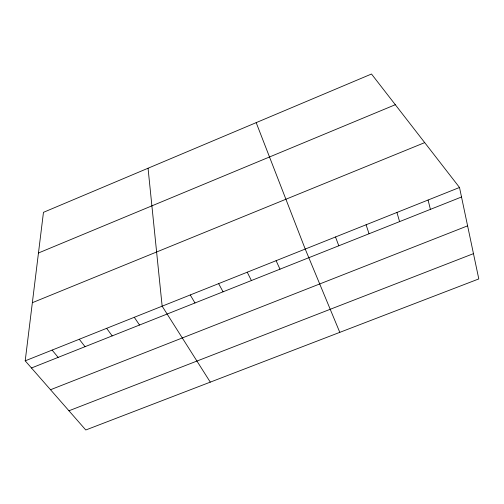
<?xml version="1.0" encoding="UTF-8"?>
<svg xmlns="http://www.w3.org/2000/svg" width="504" height="504" viewBox="0 0 504 504"><rect width="100%" height="100%" fill="white"/><g stroke="black" fill="none" stroke-linecap="round" stroke-linejoin="round"><path stroke-width="0.76" d="M25.2 360.832L43.464 212.335L371.498 74.012L459.509 187.482L478.8 278.926L85.781 429.988L25.2 360.832L459.509 187.482M38.468 252.989L395.306 104.712M32.351 302.69L424.708 142.613M31.469 367.989L461.513 196.995M50.52 389.737L467.605 225.849M68.954 410.779L473.464 253.644M52.12 350.091L58.136 357.386M79.267 339.255L85.037 346.689M106.653 328.325L112.172 335.903M134.278 317.293L139.532 325.023M210.288 382.133L162.149 306.174L148.05 168.229M190.26 294.953L194.979 302.973M218.623 283.632L223.064 291.81M247.237 272.21L251.401 280.539M276.104 260.688L279.985 269.174M339.797 332.356L305.229 249.058L256.183 122.636M335.513 236.974L338.795 245.788M366.08 224.771L369.054 233.762M396.931 212.455L399.59 221.621M428.072 200.025L430.41 209.368"/></g></svg>
